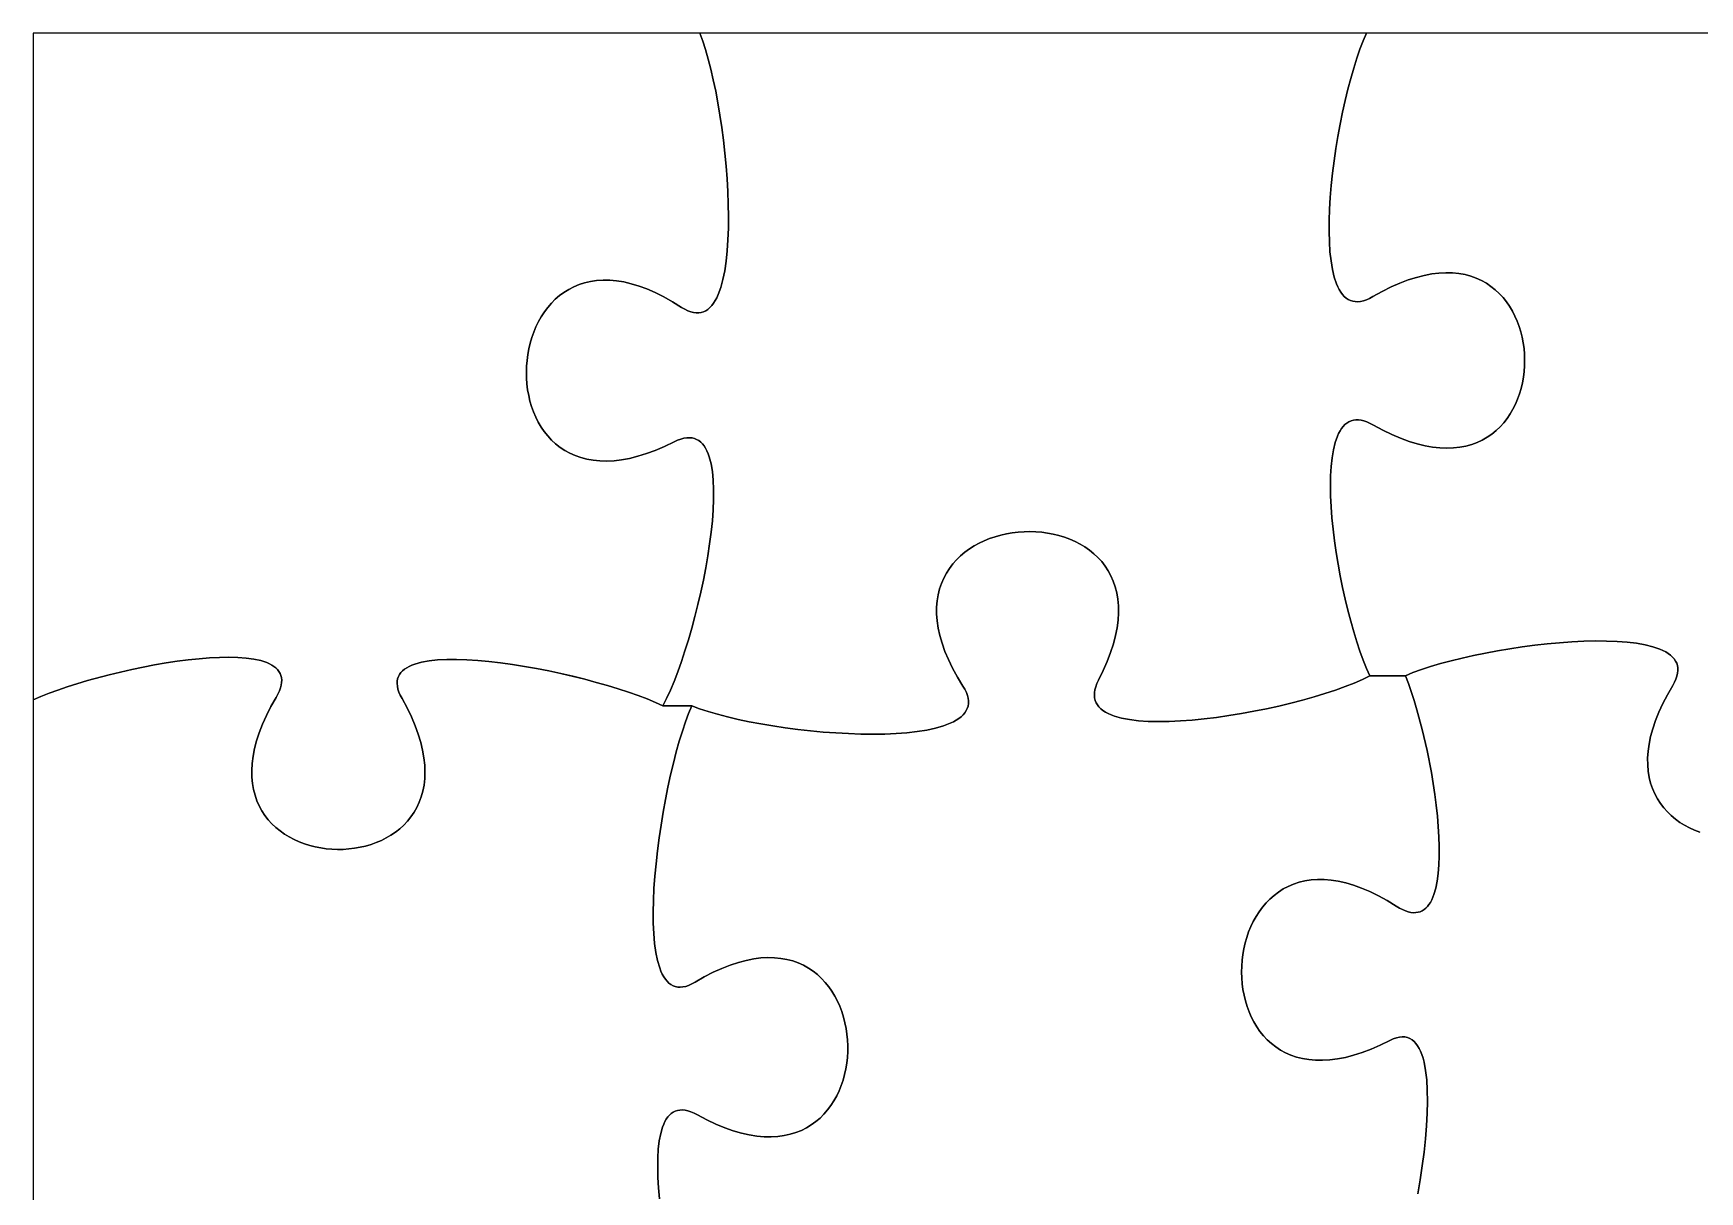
# Model space of a CAD drawing. Header units: millimetres. Extents: x 0 to 5, y 0 to 7.
# Drawn here: x 0 to 2.5, y 5.262 to 7 of the extents above; entities that cross this region are included whole.
import ezdxf

# ---------------------------------------------------------------- set-up
doc = ezdxf.new("R2010")
doc.units = ezdxf.units.MM

msp = doc.modelspace()

# ---------------------------------------------------------------- linework, layer by layer
at = {"flags": 128}
for points in [[(0, 6), (0.011237, 6.004869), (0.023541, 6.009752), (0.036806, 6.014616), (0.050927, 6.01943), (0.081313, 6.028778), (0.113851, 6.037539), (0.147697, 6.045458), (0.164845, 6.049022), (0.182003, 6.052278), (0.199065, 6.055196), (0.215924, 6.057743), (0.232475, 6.059887), (0.248613, 6.061595), (0.264231, 6.062837), (0.279224, 6.06358), (0.293486, 6.063792), (0.306911, 6.063441), (0.319393, 6.062494), (0.330827, 6.060921), (0.341107, 6.058688), (0.350127, 6.055764), (0.354131, 6.054032), (0.357781, 6.052116), (0.361063, 6.050011), (0.363964, 6.047713), (0.366471, 6.045219), (0.36857, 6.042523), (0.370248, 6.039623), (0.371492, 6.036513), (0.372289, 6.033191), (0.372626, 6.029652), (0.372489, 6.025892), (0.371865, 6.021907), (0.370741, 6.017693), (0.369104, 6.013247), (0.36694, 6.008563), (0.364236, 6.003639), (0.356418, 5.989726), (0.349617, 5.976248), (0.3438, 5.963205), (0.338936, 5.950596), (0.334991, 5.938423), (0.331932, 5.926685), (0.329727, 5.915384), (0.328344, 5.904518), (0.327749, 5.894089), (0.32791, 5.884097), (0.328794, 5.874542), (0.330369, 5.865425), (0.332601, 5.856745), (0.335459, 5.848503), (0.338909, 5.8407), (0.342918, 5.833335), (0.347455, 5.82641), (0.352487, 5.819923), (0.35798, 5.813877), (0.363902, 5.80827), (0.37022, 5.803104), (0.376903, 5.798378), (0.383916, 5.794093), (0.391227, 5.790249), (0.398805, 5.786847), (0.406615, 5.783886), (0.414625, 5.781368), (0.422803, 5.779292), (0.431116, 5.777659), (0.439532, 5.776468), (0.448016, 5.775722), (0.456538, 5.775418), (0.465064, 5.775559), (0.473562, 5.776144), (0.481998, 5.777174), (0.49034, 5.778649), (0.498556, 5.780569), (0.506613, 5.782934), (0.514478, 5.785745), (0.522119, 5.789003), (0.529502, 5.792706), (0.536595, 5.796857), (0.543366, 5.801455), (0.549781, 5.8065), (0.555808, 5.811993), (0.561415, 5.817933), (0.566569, 5.824323), (0.571236, 5.83116), (0.575385, 5.838447), (0.578982, 5.846183), (0.581996, 5.854369), (0.584392, 5.863004), (0.58614, 5.87209), (0.587205, 5.881626), (0.587555, 5.891613), (0.587158, 5.902051), (0.585981, 5.91294), (0.583991, 5.924282), (0.581156, 5.936075), (0.577442, 5.948321), (0.572818, 5.961019), (0.56725, 5.97417), (0.560706, 5.987775), (0.553153, 6.001833), (0.550564, 6.006808), (0.548548, 6.011532), (0.547093, 6.016008), (0.546182, 6.020242), (0.545802, 6.024236), (0.545938, 6.027997), (0.546576, 6.031527), (0.547702, 6.034831), (0.5493, 6.037914), (0.551358, 6.040779), (0.55386, 6.043431), (0.556791, 6.045874), (0.560138, 6.048113), (0.563887, 6.050152), (0.568022, 6.051994), (0.572529, 6.053645), (0.582603, 6.056388), (0.593994, 6.058416), (0.606586, 6.059762), (0.620265, 6.06046), (0.634914, 6.060545), (0.65042, 6.060051), (0.666666, 6.059012), (0.683538, 6.057462), (0.700921, 6.055435), (0.718699, 6.052965), (0.736757, 6.050087), (0.75498, 6.046834), (0.773253, 6.043242), (0.79146, 6.039343), (0.827219, 6.030763), (0.84454, 6.026151), (0.861335, 6.021369), (0.877489, 6.016451), (0.892886, 6.011433), (0.907413, 6.006347), (0.920952, 6.001228), (0.93339, 5.99611), (0.944611, 5.991028), (0.950163, 6.002022), (0.955741, 6.01426), (0.961311, 6.027626), (0.966836, 6.042005), (0.972283, 6.057283), (0.977615, 6.073342), (0.982799, 6.090067), (0.987798, 6.107344), (0.992578, 6.125057), (0.997105, 6.143089), (1.001341, 6.161326), (1.005254, 6.179652), (1.008808, 6.197952), (1.011967, 6.21611), (1.014696, 6.234011), (1.016962, 6.251538), (1.018728, 6.268577), (1.019959, 6.285013), (1.020621, 6.300729), (1.020679, 6.31561), (1.020096, 6.329541), (1.01884, 6.342406), (1.016873, 6.35409), (1.014162, 6.364477), (1.012516, 6.369148), (1.010671, 6.373452), (1.008622, 6.377373), (1.006365, 6.380898), (1.003896, 6.384013), (1.00121, 6.386702), (0.998302, 6.388951), (0.995169, 6.390747), (0.991806, 6.392073), (0.988209, 6.392917), (0.984373, 6.393263), (0.980294, 6.393098), (0.975967, 6.392406), (0.971389, 6.391173), (0.966554, 6.389385), (0.961458, 6.387028), (0.947072, 6.38013), (0.933186, 6.374239), (0.919798, 6.36932), (0.906906, 6.36534), (0.894508, 6.362267), (0.882603, 6.360067), (0.871189, 6.358706), (0.860264, 6.358152), (0.849826, 6.358371), (0.839873, 6.35933), (0.830404, 6.360996), (0.821417, 6.363336), (0.812909, 6.366316), (0.804879, 6.369903), (0.797326, 6.374064), (0.790247, 6.378765), (0.78364, 6.383974), (0.777504, 6.389657), (0.771837, 6.395781), (0.766637, 6.402312), (0.761902, 6.409218), (0.757631, 6.416466), (0.753821, 6.424021), (0.750471, 6.431851), (0.747579, 6.439922), (0.745143, 6.448202), (0.743161, 6.456657), (0.741632, 6.465254), (0.740554, 6.473959), (0.739924, 6.48274), (0.739741, 6.491562), (0.740003, 6.500394), (0.740709, 6.509201), (0.741856, 6.517951), (0.743443, 6.52661), (0.745468, 6.535145), (0.747929, 6.543523), (0.750824, 6.55171), (0.754152, 6.559673), (0.75791, 6.567379), (0.762096, 6.574796), (0.76671, 6.581888), (0.771749, 6.588624), (0.777211, 6.594971), (0.783094, 6.600894), (0.789397, 6.60636), (0.796118, 6.611337), (0.803255, 6.615791), (0.810806, 6.61969), (0.81877, 6.622998), (0.827143, 6.625685), (0.835926, 6.627715), (0.845115, 6.629057), (0.85471, 6.629676), (0.864707, 6.62954), (0.875106, 6.628615), (0.885904, 6.626868), (0.897101, 6.624266), (0.908693, 6.620775), (0.920679, 6.616363), (0.933057, 6.610996), (0.945826, 6.604641), (0.958984, 6.597264), (0.972528, 6.588833), (0.977335, 6.585943), (0.981947, 6.58367), (0.986367, 6.581999), (0.990596, 6.580913), (0.994638, 6.580398), (0.998496, 6.580438), (1.002171, 6.581016), (1.005668, 6.582119), (1.008988, 6.58373), (1.012135, 6.585834), (1.01511, 6.588414), (1.017918, 6.591456), (1.02056, 6.594945), (1.02304, 6.598863), (1.025359, 6.603197), (1.027521, 6.60793), (1.031385, 6.618531), (1.034653, 6.630544), (1.037347, 6.643843), (1.039488, 6.658304), (1.041099, 6.673803), (1.042201, 6.690215), (1.042816, 6.707416), (1.042967, 6.725281), (1.042675, 6.743687), (1.041961, 6.762508), (1.040848, 6.781621), (1.039358, 6.8009), (1.037512, 6.820223), (1.035333, 6.839463), (1.032842, 6.858497), (1.030061, 6.877201), (1.027012, 6.895449), (1.023717, 6.913118), (1.020197, 6.930084), (1.016475, 6.946221), (1.012572, 6.961405), (1.008511, 6.975513), (1.004313, 6.988419), (1, 7), (0, 7), (0, 6)], [(0.987875, 5.991028), (0.999396, 5.98661), (1.012219, 5.982328), (1.026221, 5.978202), (1.041279, 5.974255), (1.057272, 5.970506), (1.074076, 5.966976), (1.09157, 5.963687), (1.10963, 5.960658), (1.128135, 5.957912), (1.146962, 5.955469), (1.165988, 5.953349), (1.185092, 5.951573), (1.204149, 5.950163), (1.223039, 5.949139), (1.241638, 5.948522), (1.259825, 5.948333), (1.277476, 5.948593), (1.294469, 5.949322), (1.310682, 5.950542), (1.325992, 5.952273), (1.340277, 5.954536), (1.353414, 5.957352), (1.365281, 5.960742), (1.375756, 5.964727), (1.380433, 5.966949), (1.384715, 5.969327), (1.388589, 5.971865), (1.392037, 5.974564), (1.395046, 5.977427), (1.397599, 5.980457), (1.399682, 5.983657), (1.401279, 5.987029), (1.402374, 5.990576), (1.402953, 5.9943), (1.403, 5.998204), (1.4025, 6.00229), (1.401438, 6.006562), (1.399797, 6.011021), (1.397564, 6.015671), (1.394722, 6.020514), (1.386438, 6.034148), (1.379206, 6.047384), (1.372994, 6.060221), (1.367767, 6.072657), (1.363493, 6.084691), (1.360139, 6.09632), (1.35767, 6.107545), (1.356054, 6.118362), (1.355257, 6.128772), (1.355246, 6.138771), (1.355988, 6.14836), (1.357449, 6.157535), (1.359596, 6.166297), (1.362396, 6.174643), (1.365816, 6.182572), (1.369821, 6.190082), (1.374379, 6.197172), (1.379456, 6.203841), (1.38502, 6.210087), (1.391036, 6.215908), (1.397472, 6.221304), (1.404294, 6.226272), (1.411469, 6.230811), (1.418963, 6.23492), (1.426743, 6.238597), (1.434776, 6.24184), (1.443029, 6.244649), (1.451468, 6.247022), (1.460059, 6.248957), (1.468771, 6.250453), (1.477568, 6.251508), (1.486418, 6.252122), (1.495288, 6.252291), (1.504145, 6.252016), (1.512954, 6.251294), (1.521683, 6.250124), (1.530298, 6.248504), (1.538766, 6.246434), (1.547053, 6.243911), (1.555127, 6.240934), (1.562954, 6.237502), (1.570501, 6.233613), (1.577734, 6.229266), (1.58462, 6.224459), (1.591126, 6.219191), (1.597218, 6.21346), (1.602864, 6.207265), (1.608029, 6.200604), (1.61268, 6.193476), (1.616785, 6.185879), (1.620309, 6.177813), (1.62322, 6.169274), (1.625484, 6.160263), (1.627068, 6.150778), (1.627939, 6.140816), (1.628062, 6.130377), (1.627406, 6.119459), (1.625936, 6.108061), (1.623619, 6.09618), (1.620422, 6.083817), (1.616311, 6.070968), (1.611254, 6.057634), (1.605217, 6.043812), (1.598167, 6.0295), (1.595763, 6.024426), (1.593947, 6.019597), (1.592704, 6.01501), (1.592018, 6.010662), (1.591875, 6.006547), (1.59226, 6.002662), (1.593157, 5.999003), (1.594553, 5.995566), (1.596431, 5.992348), (1.598777, 5.989344), (1.601576, 5.98655), (1.604813, 5.983962), (1.608473, 5.981577), (1.61254, 5.979391), (1.617001, 5.977399), (1.621839, 5.975597), (1.632591, 5.97255), (1.644674, 5.970218), (1.65797, 5.968569), (1.672359, 5.967573), (1.687721, 5.967196), (1.703935, 5.967409), (1.720883, 5.968178), (1.738444, 5.969474), (1.756499, 5.971264), (1.774928, 5.973516), (1.793611, 5.976199), (1.812428, 5.979282), (1.83126, 5.982733), (1.849986, 5.986521), (1.868487, 5.990613), (1.886643, 5.994979), (1.904335, 5.999586), (1.921441, 6.004404), (1.937844, 6.0094), (1.953422, 6.014544), (1.968056, 6.019803), (1.981627, 6.025146), (1.994014, 6.030542), (2.005097, 6.035958), (2.000104, 6.047155), (1.995161, 6.059485), (1.990297, 6.072838), (1.985541, 6.087105), (1.980919, 6.102176), (1.976462, 6.117941), (1.972196, 6.134291), (1.96815, 6.151115), (1.964353, 6.168305), (1.960833, 6.18575), (1.957617, 6.203341), (1.954735, 6.220968), (1.952214, 6.238521), (1.950083, 6.255891), (1.948371, 6.272968), (1.947104, 6.289642), (1.946312, 6.305804), (1.946023, 6.321344), (1.946266, 6.336151), (1.947067, 6.350117), (1.948456, 6.363132), (1.950462, 6.375086), (1.953111, 6.385869), (1.956433, 6.395372), (1.958355, 6.399609), (1.960456, 6.403485), (1.962739, 6.406986), (1.965208, 6.410098), (1.967866, 6.412808), (1.970717, 6.415102), (1.973764, 6.416966), (1.977011, 6.418387), (1.980462, 6.41935), (1.98412, 6.419842), (1.987988, 6.41985), (1.99207, 6.419359), (1.99637, 6.418357), (2.000891, 6.416828), (2.005637, 6.41476), (2.010611, 6.412139), (2.024638, 6.40453), (2.038215, 6.397937), (2.051343, 6.392327), (2.064022, 6.387668), (2.076252, 6.383927), (2.088033, 6.381071), (2.099366, 6.379066), (2.110251, 6.377881), (2.120687, 6.377482), (2.130676, 6.377837), (2.140216, 6.378912), (2.149309, 6.380674), (2.157955, 6.383092), (2.166153, 6.386131), (2.173904, 6.38976), (2.181209, 6.393944), (2.188066, 6.398653), (2.194477, 6.403851), (2.200441, 6.409508), (2.205959, 6.415589), (2.211031, 6.422062), (2.215658, 6.428895), (2.219838, 6.436053), (2.223573, 6.443505), (2.226862, 6.451218), (2.229707, 6.459158), (2.232106, 6.467293), (2.23406, 6.47559), (2.23557, 6.484016), (2.236635, 6.492538), (2.237256, 6.501123), (2.237432, 6.50974), (2.237165, 6.518353), (2.236454, 6.526932), (2.235299, 6.535443), (2.2337, 6.543852), (2.231659, 6.552128), (2.229174, 6.560237), (2.226246, 6.568147), (2.222876, 6.575824), (2.219063, 6.583236), (2.214807, 6.590351), (2.210109, 6.597134), (2.204969, 6.603553), (2.199387, 6.609576), (2.193364, 6.615169), (2.186899, 6.6203), (2.179992, 6.624936), (2.172644, 6.629043), (2.164855, 6.63259), (2.156626, 6.635543), (2.147955, 6.637869), (2.138844, 6.639536), (2.129293, 6.64051), (2.119301, 6.640759), (2.10887, 6.64025), (2.097998, 6.63895), (2.086687, 6.636827), (2.074936, 6.633846), (2.062747, 6.629976), (2.050118, 6.625184), (2.03705, 6.619437), (2.023543, 6.612701), (2.009597, 6.604944), (2.004651, 6.602284), (1.999927, 6.600206), (1.995421, 6.598697), (1.991132, 6.59774), (1.987054, 6.597322), (1.983185, 6.597428), (1.979521, 6.598043), (1.976059, 6.599154), (1.972796, 6.600744), (1.969727, 6.6028), (1.966851, 6.605307), (1.964163, 6.60825), (1.96166, 6.611615), (1.959338, 6.615387), (1.957195, 6.619551), (1.955227, 6.624094), (1.951801, 6.634254), (1.949033, 6.645749), (1.946898, 6.658464), (1.945367, 6.672281), (1.944413, 6.687084), (1.94401, 6.702754), (1.94413, 6.719176), (1.944747, 6.736233), (1.945832, 6.753807), (1.94736, 6.771781), (1.949302, 6.790039), (1.951633, 6.808464), (1.954324, 6.826938), (1.957349, 6.845346), (1.960681, 6.863569), (1.964293, 6.881491), (1.968156, 6.898996), (1.972246, 6.915965), (1.976534, 6.932283), (1.980993, 6.947831), (1.985596, 6.962494), (1.990316, 6.976155), (1.995127, 6.988696), (2, 7), (1, 7), (1.004313, 6.988419), (1.008511, 6.975513), (1.012572, 6.961405), (1.016475, 6.946221), (1.020197, 6.930084), (1.023717, 6.913118), (1.027012, 6.895449), (1.030061, 6.877201), (1.032842, 6.858497), (1.035333, 6.839463), (1.037512, 6.820223), (1.039358, 6.8009), (1.040848, 6.781621), (1.041961, 6.762508), (1.042675, 6.743687), (1.042967, 6.725281), (1.042816, 6.707416), (1.042201, 6.690215), (1.041099, 6.673803), (1.039488, 6.658304), (1.037347, 6.643843), (1.034653, 6.630544), (1.031385, 6.618531), (1.027521, 6.60793), (1.025359, 6.603197), (1.02304, 6.598863), (1.02056, 6.594945), (1.017918, 6.591456), (1.01511, 6.588414), (1.012135, 6.585834), (1.008988, 6.58373), (1.005668, 6.582119), (1.002171, 6.581016), (0.998496, 6.580438), (0.994638, 6.580398), (0.990596, 6.580913), (0.986367, 6.581999), (0.981947, 6.58367), (0.977335, 6.585943), (0.972528, 6.588833), (0.958984, 6.597264), (0.945826, 6.604641), (0.933057, 6.610996), (0.920679, 6.616363), (0.908693, 6.620775), (0.897101, 6.624266), (0.885904, 6.626868), (0.875106, 6.628615), (0.864707, 6.62954), (0.85471, 6.629676), (0.845115, 6.629057), (0.835926, 6.627715), (0.827143, 6.625685), (0.81877, 6.622998), (0.810806, 6.61969), (0.803255, 6.615791), (0.796118, 6.611337), (0.789397, 6.60636), (0.783094, 6.600894), (0.777211, 6.594971), (0.771749, 6.588624), (0.76671, 6.581888), (0.762096, 6.574796), (0.75791, 6.567379), (0.754152, 6.559673), (0.750824, 6.55171), (0.747929, 6.543523), (0.745468, 6.535145), (0.743443, 6.52661), (0.741856, 6.517951), (0.740709, 6.509201), (0.740003, 6.500394), (0.739741, 6.491562), (0.739924, 6.48274), (0.740554, 6.473959), (0.741632, 6.465254), (0.743161, 6.456657), (0.745143, 6.448202), (0.747579, 6.439922), (0.750471, 6.431851), (0.753821, 6.424021), (0.757631, 6.416466), (0.761902, 6.409218), (0.766637, 6.402312), (0.771837, 6.395781), (0.777504, 6.389657), (0.78364, 6.383974), (0.790247, 6.378765), (0.797326, 6.374064), (0.804879, 6.369903), (0.812909, 6.366316), (0.821417, 6.363336), (0.830404, 6.360996), (0.839873, 6.35933), (0.849826, 6.358371), (0.860264, 6.358152), (0.871189, 6.358706), (0.882603, 6.360067), (0.894508, 6.362267), (0.906906, 6.36534), (0.919798, 6.36932), (0.933186, 6.374239), (0.947072, 6.38013), (0.961458, 6.387028), (0.966554, 6.389385), (0.971389, 6.391173), (0.975967, 6.392406), (0.980294, 6.393098), (0.984373, 6.393263), (0.988209, 6.392917), (0.991806, 6.392073), (0.995169, 6.390747), (0.998302, 6.388951), (1.00121, 6.386702), (1.003896, 6.384013), (1.006365, 6.380898), (1.008622, 6.377373), (1.010671, 6.373452), (1.012516, 6.369148), (1.014162, 6.364477), (1.016873, 6.35409), (1.01884, 6.342406), (1.020096, 6.329541), (1.020679, 6.31561), (1.020621, 6.300729), (1.019959, 6.285013), (1.018728, 6.268577), (1.016962, 6.251538), (1.014696, 6.234011), (1.011967, 6.21611), (1.008808, 6.197952), (1.005254, 6.179652), (1.001341, 6.161326), (0.997105, 6.143089), (0.992578, 6.125057), (0.987798, 6.107344), (0.982799, 6.090067), (0.977615, 6.073342), (0.972283, 6.057283), (0.966836, 6.042005), (0.961311, 6.027626), (0.955741, 6.01426), (0.950163, 6.002022), (0.944611, 5.991028), (0.987875, 5.991028)], [(3, 7), (2, 7), (1.995127, 6.988696), (1.990316, 6.976155), (1.985596, 6.962494), (1.980993, 6.947831), (1.976534, 6.932283), (1.972246, 6.915965), (1.968156, 6.898996), (1.964293, 6.881491), (1.960681, 6.863569), (1.957349, 6.845346), (1.954324, 6.826938), (1.951633, 6.808464), (1.949302, 6.790039), (1.94736, 6.771781), (1.945832, 6.753807), (1.944747, 6.736233), (1.94413, 6.719176), (1.94401, 6.702754), (1.944413, 6.687084), (1.945367, 6.672281), (1.946898, 6.658464), (1.949033, 6.645749), (1.951801, 6.634254), (1.955227, 6.624094), (1.957195, 6.619551), (1.959338, 6.615387), (1.96166, 6.611615), (1.964163, 6.60825), (1.966851, 6.605307), (1.969727, 6.6028), (1.972796, 6.600744), (1.976059, 6.599154), (1.979521, 6.598043), (1.983185, 6.597428), (1.987054, 6.597322), (1.991132, 6.59774), (1.995421, 6.598697), (1.999927, 6.600206), (2.004651, 6.602284), (2.009597, 6.604944), (2.023543, 6.612701), (2.03705, 6.619437), (2.050118, 6.625184), (2.062747, 6.629976), (2.074936, 6.633846), (2.086687, 6.636827), (2.097998, 6.63895), (2.10887, 6.64025), (2.119301, 6.640759), (2.129293, 6.64051), (2.138844, 6.639536), (2.147955, 6.637869), (2.156626, 6.635543), (2.164855, 6.63259), (2.172644, 6.629043), (2.179992, 6.624936), (2.186899, 6.6203), (2.193364, 6.615169), (2.199387, 6.609576), (2.204969, 6.603553), (2.210109, 6.597134), (2.214807, 6.590351), (2.219063, 6.583236), (2.222876, 6.575824), (2.226246, 6.568147), (2.229174, 6.560237), (2.231659, 6.552128), (2.2337, 6.543852), (2.235299, 6.535443), (2.236454, 6.526932), (2.237165, 6.518353), (2.237432, 6.50974), (2.237256, 6.501123), (2.236635, 6.492538), (2.23557, 6.484016), (2.23406, 6.47559), (2.232106, 6.467293), (2.229707, 6.459158), (2.226862, 6.451218), (2.223573, 6.443505), (2.219838, 6.436053), (2.215658, 6.428895), (2.211031, 6.422062), (2.205959, 6.415589), (2.200441, 6.409508), (2.194477, 6.403851), (2.188066, 6.398653), (2.181209, 6.393944), (2.173904, 6.38976), (2.166153, 6.386131), (2.157955, 6.383092), (2.149309, 6.380674), (2.140216, 6.378912), (2.130676, 6.377837), (2.120687, 6.377482), (2.110251, 6.377881), (2.099366, 6.379066), (2.088033, 6.381071), (2.076252, 6.383927), (2.064022, 6.387668), (2.051343, 6.392327), (2.038215, 6.397937), (2.024638, 6.40453), (2.010611, 6.412139), (2.005637, 6.41476), (2.000891, 6.416828), (1.99637, 6.418357), (1.99207, 6.419359), (1.987988, 6.41985), (1.98412, 6.419842), (1.980462, 6.41935), (1.977011, 6.418387), (1.973764, 6.416966), (1.970717, 6.415102), (1.967866, 6.412808), (1.965208, 6.410098), (1.962739, 6.406986), (1.960456, 6.403485), (1.958355, 6.399609), (1.956433, 6.395372), (1.953111, 6.385869), (1.950462, 6.375086), (1.948456, 6.363132), (1.947067, 6.350117), (1.946266, 6.336151), (1.946023, 6.321344), (1.946312, 6.305804), (1.947104, 6.289642), (1.948371, 6.272968), (1.950083, 6.255891), (1.952214, 6.238521), (1.954735, 6.220968), (1.957617, 6.203341), (1.960833, 6.18575), (1.964353, 6.168305), (1.96815, 6.151115), (1.972196, 6.134291), (1.976462, 6.117941), (1.980919, 6.102176), (1.985541, 6.087105), (1.990297, 6.072838), (1.995161, 6.059485), (2.000104, 6.047155), (2.005097, 6.035958), (2.058486, 6.035958)], [(2.077241, 5.258579), (2.080747, 5.279723), (2.083832, 5.300654), (2.08646, 5.321233), (2.088592, 5.341319), (2.090191, 5.360773), (2.091217, 5.379457), (2.091634, 5.39723), (2.091403, 5.413953), (2.090486, 5.429486), (2.088845, 5.44369), (2.086442, 5.456426), (2.084943, 5.4622), (2.083239, 5.467554), (2.081326, 5.472471), (2.079198, 5.476934), (2.076851, 5.480926), (2.074281, 5.484428), (2.071482, 5.487423), (2.06845, 5.489895), (2.065179, 5.491825), (2.061666, 5.493196), (2.057905, 5.49399), (2.053892, 5.494191), (2.049622, 5.493781), (2.04509, 5.492742), (2.040292, 5.491057), (2.035222, 5.488708), (2.020889, 5.481701), (2.007048, 5.475704), (1.993697, 5.470682), (1.980836, 5.466603), (1.968462, 5.463434), (1.956574, 5.461142), (1.94517, 5.459692), (1.93425, 5.459052), (1.92381, 5.45919), (1.91385, 5.46007), (1.904368, 5.461661), (1.895363, 5.463929), (1.886833, 5.46684), (1.878776, 5.470362), (1.871191, 5.474462), (1.864076, 5.479105), (1.85743, 5.484259), (1.851251, 5.489891), (1.845537, 5.495967), (1.840288, 5.502454), (1.8355, 5.509319), (1.831174, 5.516528), (1.827307, 5.524049), (1.823897, 5.531848), (1.820944, 5.539892), (1.818445, 5.548148), (1.816399, 5.556582), (1.814804, 5.565161), (1.813659, 5.573852), (1.812963, 5.582622), (1.812713, 5.591438), (1.812908, 5.600266), (1.813547, 5.609072), (1.814627, 5.617825), (1.816148, 5.62649), (1.818108, 5.635034), (1.820505, 5.643425), (1.823338, 5.651628), (1.826604, 5.659611), (1.830303, 5.66734), (1.834434, 5.674782), (1.838993, 5.681904), (1.84398, 5.688673), (1.849394, 5.695056), (1.855232, 5.701018), (1.861493, 5.706527), (1.868176, 5.71155), (1.875279, 5.716054), (1.8828, 5.720005), (1.890738, 5.72337), (1.899091, 5.726115), (1.907858, 5.728208), (1.917036, 5.729616), (1.926626, 5.730304), (1.936624, 5.73024), (1.947029, 5.729391), (1.957841, 5.727723), (1.969056, 5.725203), (1.980674, 5.721798), (1.992694, 5.717475), (2.005112, 5.7122), (2.017929, 5.70594), (2.031142, 5.698662), (2.04475, 5.690333), (2.049572, 5.687433), (2.054178, 5.685054), (2.058572, 5.683185), (2.062758, 5.681814), (2.066739, 5.680927), (2.070518, 5.680512), (2.074098, 5.680557), (2.077483, 5.681048), (2.080677, 5.681975), (2.083681, 5.683323), (2.086501, 5.685082), (2.089138, 5.687237), (2.091598, 5.689776), (2.093882, 5.692688), (2.095994, 5.695959), (2.097937, 5.699577), (2.101332, 5.707805), (2.104093, 5.71727), (2.106247, 5.727872), (2.107821, 5.739512), (2.10884, 5.752089), (2.109332, 5.765503), (2.109324, 5.779655), (2.108842, 5.794443), (2.107913, 5.809768), (2.106564, 5.825529), (2.104821, 5.841627), (2.10271, 5.857962), (2.10026, 5.874432), (2.097496, 5.890939), (2.091135, 5.92366), (2.083839, 5.955323), (2.075824, 5.985128), (2.071613, 5.999083), (2.067301, 6.012273), (2.062917, 6.024599), (2.058486, 6.035958), (2.005097, 6.035958), (1.994014, 6.030542), (1.981627, 6.025146), (1.968056, 6.019803), (1.953422, 6.014544), (1.937844, 6.0094), (1.921441, 6.004404), (1.904335, 5.999586), (1.886643, 5.994979), (1.868487, 5.990613), (1.849986, 5.986521), (1.83126, 5.982733), (1.812428, 5.979282), (1.793611, 5.976199), (1.774928, 5.973516), (1.756499, 5.971264), (1.738444, 5.969474), (1.720883, 5.968178), (1.703935, 5.967409), (1.687721, 5.967196), (1.672359, 5.967573), (1.65797, 5.968569), (1.644674, 5.970218), (1.632591, 5.97255), (1.621839, 5.975597), (1.617001, 5.977399), (1.61254, 5.979391), (1.608473, 5.981577), (1.604813, 5.983962), (1.601576, 5.98655), (1.598777, 5.989344), (1.596431, 5.992348), (1.594553, 5.995566), (1.593157, 5.999003), (1.59226, 6.002662), (1.591875, 6.006547), (1.592018, 6.010662), (1.592704, 6.01501), (1.593947, 6.019597), (1.595763, 6.024426), (1.598167, 6.0295), (1.605217, 6.043812), (1.611254, 6.057634), (1.616311, 6.070968), (1.620422, 6.083817), (1.623619, 6.09618), (1.625936, 6.108061), (1.627406, 6.119459), (1.628062, 6.130377), (1.627939, 6.140816), (1.627068, 6.150778), (1.625484, 6.160263), (1.62322, 6.169274), (1.620309, 6.177813), (1.616785, 6.185879), (1.61268, 6.193476), (1.608029, 6.200604), (1.602864, 6.207265), (1.597218, 6.21346), (1.591126, 6.219191), (1.58462, 6.224459), (1.577734, 6.229266), (1.570501, 6.233613), (1.562954, 6.237502), (1.555127, 6.240934), (1.547053, 6.243911), (1.538766, 6.246434), (1.530298, 6.248504), (1.521683, 6.250124), (1.512954, 6.251294), (1.504145, 6.252016), (1.495288, 6.252291), (1.486418, 6.252122), (1.477568, 6.251508), (1.468771, 6.250453), (1.460059, 6.248957), (1.451468, 6.247022), (1.443029, 6.244649), (1.434776, 6.24184), (1.426743, 6.238597), (1.418963, 6.23492), (1.411469, 6.230811), (1.404294, 6.226272), (1.397472, 6.221304), (1.391036, 6.215908), (1.38502, 6.210087), (1.379456, 6.203841), (1.374379, 6.197172), (1.369821, 6.190082), (1.365816, 6.182572), (1.362396, 6.174643), (1.359596, 6.166297), (1.357449, 6.157535), (1.355988, 6.14836), (1.355246, 6.138771), (1.355257, 6.128772), (1.356054, 6.118362), (1.35767, 6.107545), (1.360139, 6.09632), (1.363493, 6.084691), (1.367767, 6.072657), (1.372994, 6.060221), (1.379206, 6.047384), (1.386438, 6.034148), (1.394722, 6.020514), (1.397564, 6.015671), (1.399797, 6.011021), (1.401438, 6.006562), (1.4025, 6.00229), (1.403, 5.998204), (1.402953, 5.9943), (1.402374, 5.990576), (1.401279, 5.987029), (1.399682, 5.983657), (1.397599, 5.980457), (1.395046, 5.977427), (1.392037, 5.974564), (1.388589, 5.971865), (1.384715, 5.969327), (1.380433, 5.966949), (1.375756, 5.964727), (1.365281, 5.960742), (1.353414, 5.957352), (1.340277, 5.954536), (1.325992, 5.952273), (1.310682, 5.950542), (1.294469, 5.949322), (1.277476, 5.948593), (1.259825, 5.948333), (1.241638, 5.948522), (1.223039, 5.949139), (1.204149, 5.950163), (1.185092, 5.951573), (1.165988, 5.953349), (1.146962, 5.955469), (1.128135, 5.957912), (1.10963, 5.960658), (1.09157, 5.963687), (1.074076, 5.966976), (1.057272, 5.970506), (1.041279, 5.974255), (1.026221, 5.978202), (1.012219, 5.982328), (0.999396, 5.98661), (0.987875, 5.991028), (0.98312, 5.979604), (0.97839, 5.966836), (0.973714, 5.952847), (0.969122, 5.937763), (0.964643, 5.921708), (0.960305, 5.904806), (0.956137, 5.887182), (0.95217, 5.868961), (0.948432, 5.850267), (0.944953, 5.831224), (0.941761, 5.811958), (0.938885, 5.792592), (0.936356, 5.773252), (0.934201, 5.754062), (0.932451, 5.735146), (0.931134, 5.716628), (0.930279, 5.698635), (0.929916, 5.681289), (0.930073, 5.664717), (0.930781, 5.649041), (0.932068, 5.634387), (0.933962, 5.620879), (0.936495, 5.608643), (0.939693, 5.597801), (0.941552, 5.592943), (0.943588, 5.58848), (0.945805, 5.584428), (0.948207, 5.580803), (0.950798, 5.57762), (0.95358, 5.574895), (0.956559, 5.572643), (0.959737, 5.57088), (0.963118, 5.569622), (0.966706, 5.568884), (0.970504, 5.568682), (0.974516, 5.569031), (0.978746, 5.569946), (0.983197, 5.571444), (0.987873, 5.57354), (0.992778, 5.57625), (1.006623, 5.584181), (1.020042, 5.591076), (1.033036, 5.596969), (1.045603, 5.601893), (1.057743, 5.60588), (1.069456, 5.608965), (1.08074, 5.61118), (1.091595, 5.612558), (1.102021, 5.613133), (1.112016, 5.612937), (1.121581, 5.612004), (1.130715, 5.610367), (1.139417, 5.608059), (1.147686, 5.605114), (1.155522, 5.601563), (1.162924, 5.597441), (1.169892, 5.592781), (1.176426, 5.587616), (1.182523, 5.581978), (1.188185, 5.575902), (1.19341, 5.56942), (1.198197, 5.562565), (1.202547, 5.55537), (1.206458, 5.54787), (1.20993, 5.540096), (1.212962, 5.532082), (1.215554, 5.523861), (1.217705, 5.515466), (1.219414, 5.506931), (1.220681, 5.498288), (1.221506, 5.489571), (1.221887, 5.480812), (1.221824, 5.472046), (1.221317, 5.463305), (1.220365, 5.454622), (1.218967, 5.44603), (1.217122, 5.437563), (1.214831, 5.429253), (1.212092, 5.421135), (1.208904, 5.41324), (1.205269, 5.405602), (1.201183, 5.398255), (1.196648, 5.391231), (1.191662, 5.384563), (1.186225, 5.378285), (1.180337, 5.37243), (1.173996, 5.367031), (1.167202, 5.362121), (1.159954, 5.357733), (1.152252, 5.353901), (1.144096, 5.350657), (1.135484, 5.348035), (1.126416, 5.346068), (1.116891, 5.344788), (1.10691, 5.34423), (1.09647, 5.344426), (1.085573, 5.34541), (1.074216, 5.347214), (1.062399, 5.349871), (1.050123, 5.353416), (1.037386, 5.35788), (1.024187, 5.363298), (1.010526, 5.369702), (0.996403, 5.377125), (0.991402, 5.379678), (0.986651, 5.381673), (0.982146, 5.383124), (0.977883, 5.384044), (0.973857, 5.384449), (0.970063, 5.384351), (0.966499, 5.383764), (0.96316, 5.382703), (0.960041, 5.381182), (0.957139, 5.379213), (0.954449, 5.376812), (0.951967, 5.373993), (0.949689, 5.370768), (0.947611, 5.367152), (0.945728, 5.363159), (0.944036, 5.358803), (0.941211, 5.349057), (0.939101, 5.338025), (0.937672, 5.325819), (0.936892, 5.31255), (0.936727, 5.298329), (0.937143, 5.283268), (0.938108, 5.267477), (0.939587, 5.251069)], [(2.500098, 5.801259), (2.492286, 5.804303), (2.484711, 5.807785), (2.477407, 5.811707), (2.470406, 5.816066), (2.463742, 5.820862), (2.457448, 5.826096), (2.451554, 5.831765), (2.446096, 5.83787), (2.441105, 5.844409), (2.436614, 5.851383), (2.432655, 5.85879), (2.429263, 5.86663), (2.426468, 5.874902), (2.424305, 5.883605), (2.422805, 5.892739), (2.422002, 5.902303), (2.421929, 5.912297), (2.422617, 5.922719), (2.4241, 5.93357), (2.426411, 5.944848), (2.429582, 5.956553), (2.433645, 5.968685), (2.438635, 5.981241), (2.444583, 5.994223), (2.451523, 6.007629), (2.459486, 6.021458), (2.462215, 6.026364), (2.464349, 6.031055), (2.465903, 6.035534), (2.466893, 6.039805), (2.467334, 6.04387), (2.467239, 6.047734), (2.466626, 6.051398), (2.465507, 6.054867), (2.463899, 6.058144), (2.461815, 6.061231), (2.459272, 6.064132), (2.456284, 6.06685), (2.452866, 6.069389), (2.449033, 6.071752), (2.4448, 6.073941), (2.440181, 6.07596), (2.429849, 6.079502), (2.418155, 6.082402), (2.40522, 6.084687), (2.391162, 6.086382), (2.376102, 6.087513), (2.360158, 6.088105), (2.343451, 6.088184), (2.326101, 6.087776), (2.308226, 6.086907), (2.289946, 6.085602), (2.271381, 6.083886), (2.25265, 6.081787), (2.233873, 6.079328), (2.21517, 6.076537), (2.19666, 6.073438), (2.178463, 6.070058), (2.160697, 6.066422), (2.143484, 6.062555), (2.126942, 6.058484), (2.111191, 6.054234), (2.09635, 6.049831), (2.082539, 6.0453), (2.069878, 6.040667), (2.058486, 6.035958), (2.062917, 6.024599), (2.067301, 6.012273), (2.071613, 5.999083), (2.075824, 5.985128), (2.083839, 5.955323), (2.091135, 5.92366), (2.097496, 5.890939), (2.10026, 5.874432), (2.10271, 5.857962), (2.104821, 5.841627), (2.106564, 5.825529), (2.107913, 5.809768), (2.108842, 5.794443), (2.109324, 5.779655), (2.109332, 5.765503), (2.10884, 5.752089), (2.107821, 5.739512), (2.106247, 5.727872), (2.104093, 5.71727), (2.101332, 5.707805), (2.097937, 5.699577), (2.095994, 5.695959), (2.093882, 5.692688), (2.091598, 5.689776), (2.089138, 5.687237), (2.086501, 5.685082), (2.083681, 5.683323), (2.080677, 5.681975), (2.077483, 5.681048), (2.074098, 5.680557), (2.070518, 5.680512), (2.066739, 5.680927), (2.062758, 5.681814), (2.058572, 5.683185), (2.054178, 5.685054), (2.049572, 5.687433), (2.04475, 5.690333), (2.031142, 5.698662), (2.017929, 5.70594), (2.005112, 5.7122), (1.992694, 5.717475), (1.980674, 5.721798), (1.969056, 5.725203), (1.957841, 5.727723), (1.947029, 5.729391), (1.936624, 5.73024), (1.926626, 5.730304), (1.917036, 5.729616), (1.907858, 5.728208), (1.899091, 5.726115), (1.890738, 5.72337), (1.8828, 5.720005), (1.875279, 5.716054), (1.868176, 5.71155), (1.861493, 5.706527), (1.855232, 5.701018), (1.849394, 5.695056), (1.84398, 5.688673), (1.838993, 5.681904), (1.834434, 5.674782), (1.830303, 5.66734), (1.826604, 5.659611), (1.823338, 5.651628), (1.820505, 5.643425), (1.818108, 5.635034), (1.816148, 5.62649), (1.814627, 5.617825), (1.813547, 5.609072), (1.812908, 5.600266), (1.812713, 5.591438), (1.812963, 5.582622), (1.813659, 5.573852), (1.814804, 5.565161), (1.816399, 5.556582), (1.818445, 5.548148), (1.820944, 5.539892), (1.823897, 5.531848), (1.827307, 5.524049), (1.831174, 5.516528), (1.8355, 5.509319), (1.840288, 5.502454), (1.845537, 5.495967), (1.851251, 5.489891), (1.85743, 5.484259), (1.864076, 5.479105), (1.871191, 5.474462), (1.878776, 5.470362), (1.886833, 5.46684), (1.895363, 5.463929), (1.904368, 5.461661), (1.91385, 5.46007), (1.92381, 5.45919), (1.93425, 5.459052), (1.94517, 5.459692), (1.956574, 5.461142), (1.968462, 5.463434), (1.980836, 5.466603), (1.993697, 5.470682), (2.007048, 5.475704), (2.020889, 5.481701), (2.035222, 5.488708), (2.040292, 5.491057), (2.04509, 5.492742), (2.049622, 5.493781), (2.053892, 5.494191), (2.057905, 5.49399), (2.061666, 5.493196), (2.065179, 5.491825), (2.06845, 5.489895), (2.071482, 5.487423), (2.074281, 5.484428), (2.076851, 5.480926), (2.079198, 5.476934), (2.081326, 5.472471), (2.083239, 5.467554), (2.084943, 5.4622), (2.086442, 5.456426), (2.088845, 5.44369), (2.090486, 5.429486), (2.091403, 5.413953), (2.091634, 5.39723), (2.091217, 5.379457), (2.090191, 5.360773), (2.088592, 5.341319), (2.08646, 5.321233), (2.083832, 5.300654), (2.080747, 5.279723), (2.077241, 5.258579)], [(2.058486, 6.035958), (2.069878, 6.040667), (2.082539, 6.0453), (2.09635, 6.049831), (2.111191, 6.054234), (2.126942, 6.058484), (2.143484, 6.062555), (2.160697, 6.066422), (2.178463, 6.070058), (2.19666, 6.073438), (2.21517, 6.076537), (2.233873, 6.079328), (2.25265, 6.081787), (2.271381, 6.083886), (2.289946, 6.085602), (2.308226, 6.086907), (2.326101, 6.087776), (2.343451, 6.088184), (2.360158, 6.088105), (2.376102, 6.087513), (2.391162, 6.086382), (2.40522, 6.084687), (2.418155, 6.082402), (2.429849, 6.079502), (2.440181, 6.07596), (2.4448, 6.073941), (2.449033, 6.071752), (2.452866, 6.069389), (2.456284, 6.06685), (2.459272, 6.064132), (2.461815, 6.061231), (2.463899, 6.058144), (2.465507, 6.054867), (2.466626, 6.051398), (2.467239, 6.047734), (2.467334, 6.04387), (2.466893, 6.039805), (2.465903, 6.035534), (2.464349, 6.031055), (2.462215, 6.026364), (2.459486, 6.021458), (2.451523, 6.007629), (2.444583, 5.994223), (2.438635, 5.981241), (2.433645, 5.968685), (2.429582, 5.956553), (2.426411, 5.944848), (2.4241, 5.93357), (2.422617, 5.922719), (2.421929, 5.912297), (2.422002, 5.902303), (2.422805, 5.892739), (2.424305, 5.883605), (2.426468, 5.874902), (2.429263, 5.86663), (2.432655, 5.85879), (2.436614, 5.851383), (2.441105, 5.844409), (2.446096, 5.83787), (2.451554, 5.831765), (2.457448, 5.826096), (2.463742, 5.820862), (2.470406, 5.816066), (2.477407, 5.811707), (2.484711, 5.807785), (2.492286, 5.804303), (2.500098, 5.801259)], [(0.939587, 5.251069), (0.938108, 5.267477), (0.937143, 5.283268), (0.936727, 5.298329), (0.936892, 5.31255), (0.937672, 5.325819), (0.939101, 5.338025), (0.941211, 5.349057), (0.944036, 5.358803), (0.945728, 5.363159), (0.947611, 5.367152), (0.949689, 5.370768), (0.951967, 5.373993), (0.954449, 5.376812), (0.957139, 5.379213), (0.960041, 5.381182), (0.96316, 5.382703), (0.966499, 5.383764), (0.970063, 5.384351), (0.973857, 5.384449), (0.977883, 5.384044), (0.982146, 5.383124), (0.986651, 5.381673), (0.991402, 5.379678), (0.996403, 5.377125), (1.010526, 5.369702), (1.024187, 5.363298), (1.037386, 5.35788), (1.050123, 5.353416), (1.062399, 5.349871), (1.074216, 5.347214), (1.085573, 5.34541), (1.09647, 5.344426), (1.10691, 5.34423), (1.116891, 5.344788), (1.126416, 5.346068), (1.135484, 5.348035), (1.144096, 5.350657), (1.152252, 5.353901), (1.159954, 5.357733), (1.167202, 5.362121), (1.173996, 5.367031), (1.180337, 5.37243), (1.186225, 5.378285), (1.191662, 5.384563), (1.196648, 5.391231), (1.201183, 5.398255), (1.205269, 5.405602), (1.208904, 5.41324), (1.212092, 5.421135), (1.214831, 5.429253), (1.217122, 5.437563), (1.218967, 5.44603), (1.220365, 5.454622), (1.221317, 5.463305), (1.221824, 5.472046), (1.221887, 5.480812), (1.221506, 5.489571), (1.220681, 5.498288), (1.219414, 5.506931), (1.217705, 5.515466), (1.215554, 5.523861), (1.212962, 5.532082), (1.20993, 5.540096), (1.206458, 5.54787), (1.202547, 5.55537), (1.198197, 5.562565), (1.19341, 5.56942), (1.188185, 5.575902), (1.182523, 5.581978), (1.176426, 5.587616), (1.169892, 5.592781), (1.162924, 5.597441), (1.155522, 5.601563), (1.147686, 5.605114), (1.139417, 5.608059), (1.130715, 5.610367), (1.121581, 5.612004), (1.112016, 5.612937), (1.102021, 5.613133), (1.091595, 5.612558), (1.08074, 5.61118), (1.069456, 5.608965), (1.057743, 5.60588), (1.045603, 5.601893), (1.033036, 5.596969), (1.020042, 5.591076), (1.006623, 5.584181), (0.992778, 5.57625), (0.987873, 5.57354), (0.983197, 5.571444), (0.978746, 5.569946), (0.974516, 5.569031), (0.970504, 5.568682), (0.966706, 5.568884), (0.963118, 5.569622), (0.959737, 5.57088), (0.956559, 5.572643), (0.95358, 5.574895), (0.950798, 5.57762), (0.948207, 5.580803), (0.945805, 5.584428), (0.943588, 5.58848), (0.941552, 5.592943), (0.939693, 5.597801), (0.936495, 5.608643), (0.933962, 5.620879), (0.932068, 5.634387), (0.930781, 5.649041), (0.930073, 5.664717), (0.929916, 5.681289), (0.930279, 5.698635), (0.931134, 5.716628), (0.932451, 5.735146), (0.934201, 5.754062), (0.936356, 5.773252), (0.938885, 5.792592), (0.941761, 5.811958), (0.944953, 5.831224), (0.948432, 5.850267), (0.95217, 5.868961), (0.956137, 5.887182), (0.960305, 5.904806), (0.964643, 5.921708), (0.969122, 5.937763), (0.973714, 5.952847), (0.97839, 5.966836), (0.98312, 5.979604), (0.987875, 5.991028), (0.944611, 5.991028), (0.93339, 5.99611), (0.920952, 6.001228), (0.907413, 6.006347), (0.892886, 6.011433), (0.877489, 6.016451), (0.861335, 6.021369), (0.84454, 6.026151), (0.827219, 6.030763), (0.809488, 6.035172), (0.79146, 6.039343), (0.773253, 6.043242), (0.75498, 6.046834), (0.736757, 6.050087), (0.718699, 6.052965), (0.700921, 6.055435), (0.683538, 6.057462), (0.666666, 6.059012), (0.65042, 6.060051), (0.634914, 6.060545), (0.620265, 6.06046), (0.606586, 6.059762), (0.593994, 6.058416), (0.582603, 6.056388), (0.572529, 6.053645), (0.568022, 6.051994), (0.563887, 6.050152), (0.560138, 6.048113), (0.556791, 6.045874), (0.55386, 6.043431), (0.551358, 6.040779), (0.5493, 6.037914), (0.547702, 6.034831), (0.546576, 6.031527), (0.545938, 6.027997), (0.545802, 6.024236), (0.546182, 6.020242), (0.547093, 6.016008), (0.548548, 6.011532), (0.550564, 6.006808), (0.553153, 6.001833), (0.560706, 5.987775), (0.56725, 5.97417), (0.572818, 5.961019), (0.577442, 5.948321), (0.581156, 5.936075), (0.583991, 5.924282), (0.585981, 5.91294), (0.587158, 5.902051), (0.587555, 5.891613), (0.587205, 5.881626), (0.58614, 5.87209), (0.584392, 5.863004), (0.581996, 5.854369), (0.578982, 5.846183), (0.575385, 5.838447), (0.571236, 5.83116), (0.566569, 5.824323), (0.561415, 5.817933), (0.555808, 5.811993), (0.549781, 5.8065), (0.543366, 5.801455), (0.536595, 5.796857), (0.529502, 5.792706), (0.522119, 5.789003), (0.514478, 5.785745), (0.506613, 5.782934), (0.498556, 5.780569), (0.49034, 5.778649), (0.481998, 5.777174), (0.473562, 5.776144), (0.465064, 5.775559), (0.456538, 5.775418), (0.448016, 5.775722), (0.439532, 5.776468), (0.431116, 5.777659), (0.422803, 5.779292), (0.414625, 5.781368), (0.406615, 5.783886), (0.398805, 5.786847), (0.391227, 5.790249), (0.383916, 5.794093), (0.376903, 5.798378), (0.37022, 5.803104), (0.363902, 5.80827), (0.35798, 5.813877), (0.352487, 5.819923), (0.347455, 5.82641), (0.342918, 5.833335), (0.338909, 5.8407), (0.335459, 5.848503), (0.332601, 5.856745), (0.330369, 5.865425), (0.328794, 5.874542), (0.32791, 5.884097), (0.327749, 5.894089), (0.328344, 5.904518), (0.329727, 5.915384), (0.331932, 5.926685), (0.334991, 5.938423), (0.338936, 5.950596), (0.3438, 5.963205), (0.349617, 5.976248), (0.356418, 5.989726), (0.364236, 6.003639), (0.36694, 6.008563), (0.369104, 6.013247), (0.370741, 6.017693), (0.371865, 6.021907), (0.372489, 6.025892), (0.372626, 6.029652), (0.372289, 6.033191), (0.371492, 6.036513), (0.370248, 6.039623), (0.36857, 6.042523), (0.366471, 6.045219), (0.363964, 6.047713), (0.361063, 6.050011), (0.357781, 6.052116), (0.354131, 6.054032), (0.350127, 6.055764), (0.341107, 6.058688), (0.330827, 6.060921), (0.319393, 6.062494), (0.306911, 6.063441), (0.293486, 6.063792), (0.279224, 6.06358), (0.264231, 6.062837), (0.248613, 6.061595), (0.232475, 6.059887), (0.215924, 6.057743), (0.199065, 6.055196), (0.182003, 6.052278), (0.147697, 6.045458), (0.113851, 6.037539), (0.081313, 6.028778), (0.050927, 6.01943), (0.036806, 6.014616), (0.023541, 6.009752), (0.011237, 6.004869), (0, 6), (0, 5)]]:
    msp.add_lwpolyline(points, dxfattribs=at)

doc.saveas('drawing.dxf')
